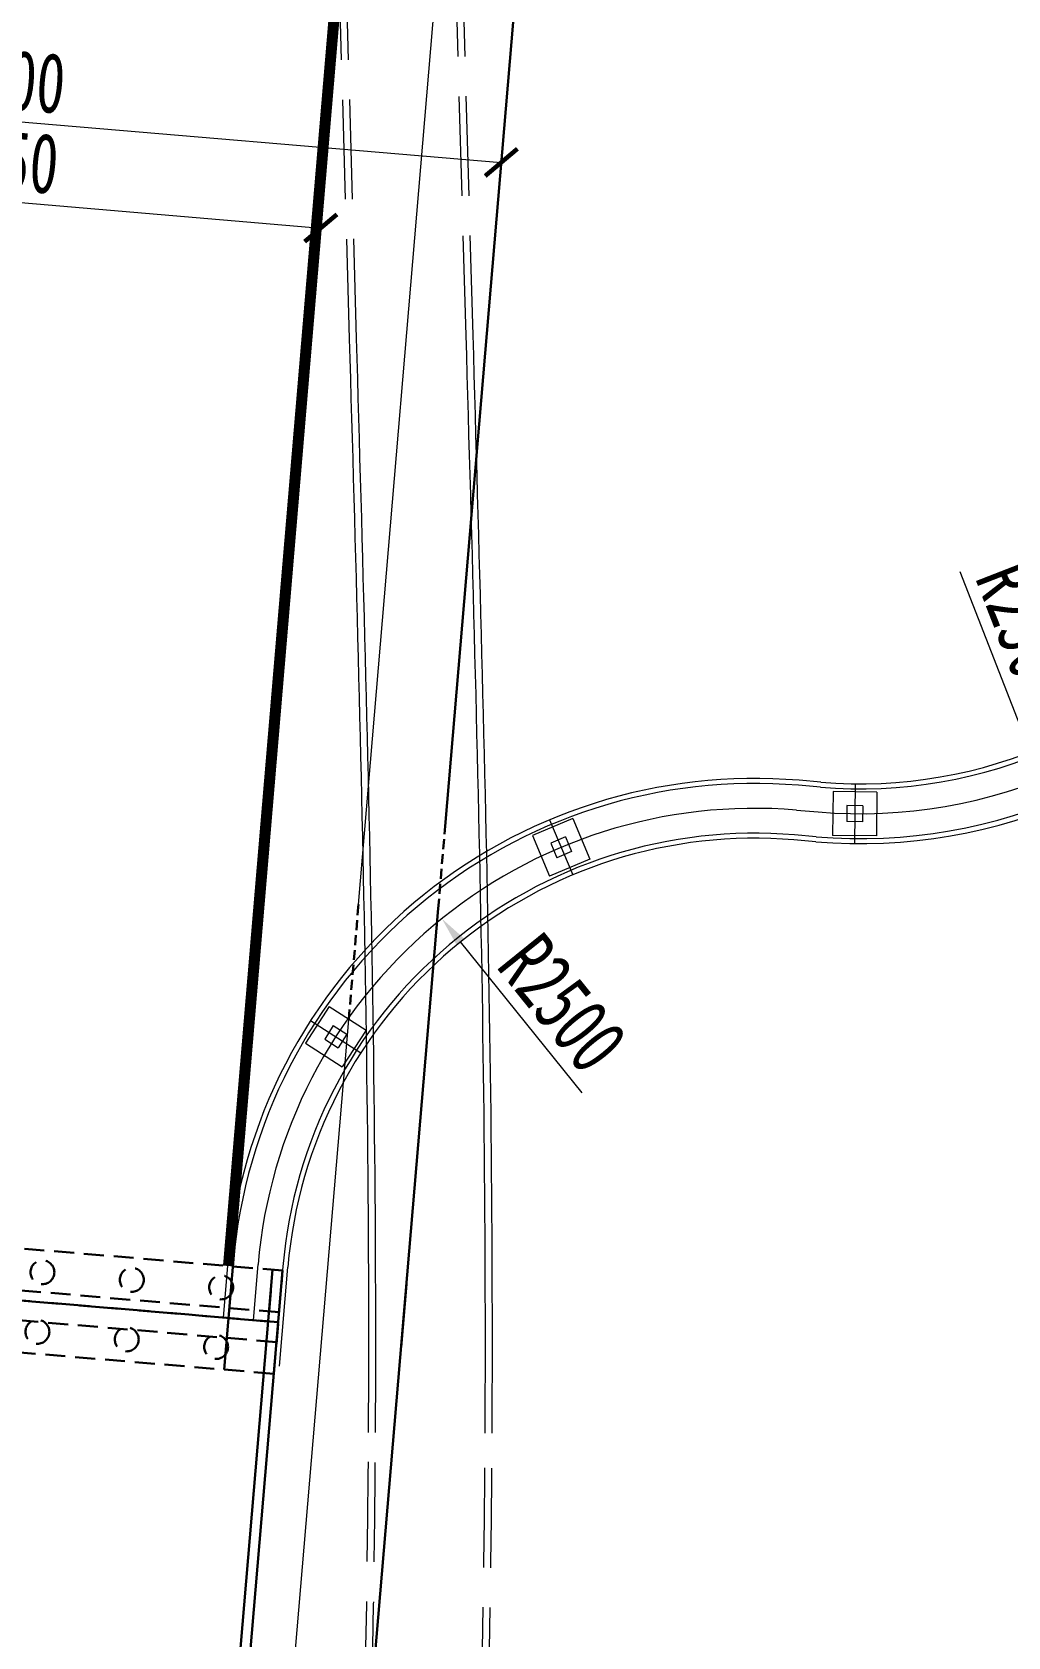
# Model space of a CAD drawing. Extents: x 0 to 531375, y 0 to 4335249.
# Drawn here: x 498036.5 to 498085.5, y 4327242.6 to 4327323.1 of the extents above; entities that cross this region are included whole.
import ezdxf

# ---------------------------------------------------------------- set-up
doc = ezdxf.new("R2010")
doc.units = 0
doc.header["$PDMODE"] = 1
for name, pattern in [('( Dashed )', [0.75, 0.5, -0.25]), ('CENTERX2', [4, 2.5, -0.5, 0.5, -0.5]), ('DASH', [0.35, 0.25, -0.1]), ('DASHED2', [9.524999999999999, 6.349999999999999, -3.174999999999999]), ('HIDDEN', [0.375, 0.25, -0.125])]:
    doc.linetypes.add(name, pattern=pattern)
doc.layers.get('0').update_dxf_attribs({"lineweight": 15})
doc.layers.get('Defpoints').update_dxf_attribs({"color": 8, "lineweight": 15})
for name, color, linetype, lineweight in [('0-挡土墙标注', 150, 'Continuous', 15), ('_平面辅助线', 7, 'Continuous', 15), ('中心线', 2, 'CENTERX2', 15), ('地铁', 4, 'Continuous', 15), ('坡道桥', 2, 'Continuous', 15), ('标注', 3, 'Continuous', 15), ('虚线', 6, 'HIDDEN', 15), ('道路偏置线', 3, 'Continuous', 30)]:
    doc.layers.add(name, color=color, linetype=linetype, lineweight=lineweight)
doc.styles.get("Standard").update_dxf_attribs({"font": '', "width": 0.7})
doc.styles.get('Standard').set_extended_font_data('仿宋_GB2312')
doc.dimstyles.new('ISO-25', dxfattribs={"dimscale": 0, "dimtxt": 3, "dimasz": 1.5, "dimexe": 1.25, "dimexo": 0.625, "dimtad": 1, "dimlfac": 100, "dimdsep": 46, "dimtxsty": 'Standard', "dimblk": 'ARCHTICK', "dimcen": 2.5, "dimclrd": 256, "dimclrt": 256, "dimadec": 0, "dimazin": 0, "dimtfac": 1, "dimtmove": 0, "dimatfit": 3, "dimfxl": 3.5, "dimfxlon": 1, "dimlwd": -1, "dimlwe": -1, "dimarcsym": 0})

# ---------------------------------------------------------------- blocks, each defined once
blk = doc.blocks.new('_ArchTick')
at = {"color": 0, "linetype": 'ByBlock', "const_width": 0.15}
blk.add_lwpolyline([(-0.5, -0.5), (0.5, 0.5)], dxfattribs=at)
blk = doc.blocks.new('*D23')
at = {"layer": '_平面辅助线', "color": 0}
for p, q in [((498010.2709955784, 4327321.411975394), (498010.3236833175, 4327322.034750639)), ((498060.093014947, 4327317.196956285), (498060.145702686, 4327317.819731531))]:
    blk.add_line(p, q, dxfattribs=at)
at = {"layer": '_平面辅助线'}
blk.add_line((498010.2183078398, 4327320.789200155), (498060.0403272083, 4327316.574181046), dxfattribs=at)
at = {"layer": 'Defpoints', "color": 0}
for p in [(498010.2183078395, 4327320.789200152), (498060.0403272081, 4327316.574181044), (498060.0403272083, 4327316.574181046)]:
    blk.add_point(p, dxfattribs=at)
at = {"layer": '_平面辅助线', "xscale": 1.5, "yscale": 1.5, "zscale": 1.5}
for p, rotation in [((498010.2183078398, 4327320.789200155), 175.1642046745974), ((498060.0403272083, 4327316.574181046), 355.1642046745973)]:
    blk.add_blockref('_ArchTick', p, dxfattribs=dict(at, rotation=rotation))
at = {"layer": '_平面辅助线', "insert": (498035.3023041866, 4327320.726413206), "char_height": 3, "attachment_point": 5, "rotation": 355.1642046745974}
blk.add_mtext('5000', dxfattribs=at)
blk = doc.blocks.new('桥台')
at = {"layer": '虚线', "linetype": '( Dashed )', "lineweight": 30, "ltscale": 2}
for p, q in [((-18.90245334267024, -1.010111568467919, 3.51490613e-08), (-18.46409135589563, 4.171378445857211, 1.99084972e-08)), ((18.90242317057985, 1.010114119363237, 1.96154094e-08), (-18.46409135589561, 4.171378445857206, 3.51490613e-08)), ((-18.14290196456385, 2.036703441319593, 1.96154094e-08), (-17.96587116220915, 4.129228254837276, 1.96154094e-08)), ((18.72539236822857, -1.082410694114217, 2.77105336e-08), (-18.64112215824691, 2.078853632379754, 3.51490612e-08)), ((-18.68327234918148, 1.580633439893609), (18.6832421771565, -1.580630888225431)), ((18.68324217719255, -1.580630887799325, 2.77105335e-08), (-18.68327234928293, 1.580633438694645, 3.51490613e-08)), ((18.22717217454551, -1.040260503054065, 1.96154094e-08), (18.40420297689339, 1.052264310383167, 1.96154094e-08)), ((18.46406118380525, -4.171375894961892, 1.96154094e-08), (18.90242317057985, 1.010114119363237, 1.96154094e-08)), ((18.59894179512051, -2.577071275169542, 2.77105335e-08), (-18.76757273135497, 0.5841930513244284, 3.51490613e-08)), ((18.46406118380525, -4.171375894961892, 1.96154094e-08), (-18.90245334267023, -1.010111568467919, 3.51490613e-08))]:
    blk.add_line(p, q, dxfattribs=at)
for centre, radius in [((-15.56750061405441, 2.822392874329594, 2.73822354e-08), 0.6000000000000001), ((-11.08351887082507, 2.443041155000053, 2.73822354e-08), 0.6000000000000001), ((-6.599537127602972, 2.063689435717484, 2.73822354e-08), 0.6000000000000001), ((-2.115555384497283, 1.684337716434918, 2.73822354e-08), 0.6000000000000001), ((2.368426358668676, 1.304985997110748, 2.73822354e-08), 0.6), ((6.852408101768233, 0.9256342777556908, 2.73822354e-08), 0.6), ((11.33638984498255, 0.5462825583810788, 2.73822354e-08), 0.6), ((-15.82040176027196, -0.1669282891219546, 2.73822354e-08), 0.6000000000000001), ((-11.33642001704262, -0.5462800084514957, 2.73822354e-08), 0.6000000000000001), ((15.82037158821188, 0.1669308390515556, 2.73822354e-08), 0.6), ((-6.852438273800084, -0.9256317274924833, 2.73822354e-08), 0.6000000000000001), ((-2.368456530672305, -1.304983446513913, 2.73822354e-08), 0.6000000000000001), ((2.115525212271238, -1.684335165819266, 2.73822354e-08), 0.6), ((6.599506955348702, -2.06368688543546, 2.73822354e-08), 0.6), ((11.08348869854258, -2.443038605051653, 2.73822354e-08), 0.6), ((15.56747044177191, -2.822390324381176, 2.73822354e-08), 0.6)]:
    blk.add_circle(centre, radius, dxfattribs=at)
blk = doc.blocks.new('天津2000地铁')
at = {"layer": '地铁', "linetype": 'DASH', "ltscale": 20}
for p, q in [((49.04261959518771, 70.43686806131156), (48.39866581885143, 92.80306444130838)), ((49.39247465826338, 70.44693954754621), (48.74852084380108, 92.81313725188373)), ((54.89019707846455, 70.60520575009286), (54.24624266446335, 92.97142427880316)), ((55.24005214154023, 70.6152772353962), (54.59609768941301, 92.98149709030984)), ((49.07139324169839, 69.43735259212554), (49.04261959518771, 70.43686806131156)), ((49.42124853358837, 69.44741612765938), (49.39247465826338, 70.44693954754621)), ((54.91897454933496, 69.60555738210678), (54.89019707846455, 70.60520575009286)), ((55.26882984122494, 69.61562091484664), (55.24005214154023, 70.6152772353962)), ((49.1001421486144, 68.43790689483284), (49.07139324169839, 69.43735259212554)), ((49.44999789755093, 68.44795452989638), (49.42124853358837, 69.44741612765938)), ((54.94773109577363, 68.60584588628261), (54.91897454933496, 69.60555738210678)), ((55.29758684482658, 68.61589351575822), (55.26882984122494, 69.61562091484664)), ((54.97644399147247, 67.60607061162591), (54.94773109577363, 68.60584588628261)), ((55.32630042481469, 67.61609438527377), (55.29758684482658, 68.61589351575822)), ((49.12884360755561, 67.43853031750767), (49.1001421486144, 68.43790689483284)), ((49.47870004066499, 67.44855410046875), (49.44999789755093, 68.44795452989638)), ((49.15747491497314, 66.43922221194951), (49.12884360755561, 67.43853031750767)), ((49.50733225775185, 66.44921419117601), (49.47870004066499, 67.44855410046875)), ((55.005090505525, 66.60623090714215), (54.97644399147247, 67.60607061162591)), ((55.35494784876937, 66.6162228733301), (55.32630042481469, 67.61609438527377)), ((49.18601337185828, 65.43998193368316), (49.15747491497314, 66.43922221194951)), ((49.53587184782373, 65.44993415940553), (49.50733225775185, 66.44921419117601)), ((55.03364790289197, 65.60632612928748), (55.005090505525, 66.60623090714215)), ((55.38350637943949, 65.61627833545208), (55.35494784876937, 66.6162228733301)), ((49.21443628397536, 64.44080884475261), (49.18601337185828, 65.43998193368316)), ((49.56429611367638, 64.45071336627007), (49.53587184782373, 65.44993415940553)), ((55.06209344387754, 64.60635563731194), (55.03364790289197, 65.60632612928748)), ((55.41195327433524, 64.61626013182104), (55.38350637943949, 65.61627833545208)), ((49.24272096162893, 63.44170231651514), (49.21443628397536, 64.44080884475261)), ((49.59258236247115, 63.45155118312686), (49.56429611367638, 64.45071336627007)), ((55.09040438436205, 63.60631880257279), (55.06209344387754, 64.60635563731194)), ((55.44026578619377, 63.61616763286292), (55.41195327433524, 64.61626013182104)), ((49.27084471954731, 62.44266172777861), (49.24272096162893, 63.44170231651514)), ((49.62070790521102, 62.45244698785246), (49.59258236247115, 63.45155118312686)), ((55.11855797568569, 62.60621500108391), (55.09040438436205, 63.60631880257279)), ((55.46842116262997, 62.61600021552294), (55.44026578619377, 63.61616763286292)), ((49.29878487705718, 61.44368647038937), (49.27084471954731, 62.44266172777861)), ((49.64865005679894, 61.45340017322451), (49.62070790521102, 62.45244698785246)), ((55.14653146488126, 61.60604362282903), (55.11855797568569, 62.60621500108391)), ((55.49639664619462, 61.61575726885349), (55.46842116262997, 62.61600021552294)), ((49.32651875802547, 60.44477594736964), (49.29878487705718, 61.44368647038937)), ((49.67638613627059, 60.45441014040262), (49.64865005679894, 61.45340017322451)), ((55.17430209403392, 60.60580406803636), (55.14653146488126, 61.60604362282903)), ((55.52416947408346, 60.61543819308281), (55.49639664619462, 61.61575726885349)), ((49.35402369062649, 59.44592957571149), (49.32651875802547, 60.44477594736964)), ((49.70389346627054, 59.45547630824147), (49.67638613627059, 60.45441014040262)), ((55.20184710068861, 59.60549575183541), (55.17430209403392, 60.60580406803636)), ((55.55171687854453, 59.61504240334034), (55.52416947408346, 60.61543819308281)), ((55.22914371790829, 58.60511810425669), (55.20184710068861, 59.60549575183541)), ((55.57901608652901, 58.61456932965666), (55.55171687854453, 59.61504240334034)), ((49.38127700745828, 58.44714678823947), (49.35402369062649, 59.44592957571149)), ((49.73114937351784, 58.45659810770303), (49.70389346627054, 59.45547630824147)), ((49.40825604536803, 57.44842703454196), (49.38127700745828, 58.44714678823947)), ((49.75813118839869, 57.45777499023825), (49.73114937351784, 58.45659810770303)), ((55.2561691737501, 57.60467057302594), (55.22914371790829, 58.60511810425669)), ((55.60604431974934, 57.61401841882616), (55.57901608652901, 58.61456932965666)), ((49.43493814574321, 56.4497697846964), (49.40825604536803, 57.44842703454196)), ((49.78481624519918, 56.45900642406195), (49.75813118839869, 57.45777499023825)), ((55.2829006917309, 56.604152623564), (55.2561691737501, 57.60467057302594)), ((55.6327787945629, 56.61338913626968), (55.60604431974934, 57.61401841882616)), ((49.46130065404577, 55.45117452647536), (49.43493814574321, 56.4497697846964)), ((49.81118188181426, 55.46029189787804), (49.78481624519918, 56.45900642406195)), ((55.30931549047818, 55.6035637408495), (55.2829006917309, 56.604152623564)), ((55.65919672203017, 55.6126809688285), (55.6327787945629, 56.61338913626968)), ((55.33539078396279, 54.60290343407542), (55.30931549047818, 55.6035637408495)), ((55.68527530791471, 54.6118934219703), (55.65919672203017, 55.6126809688285)), ((49.48732092016143, 54.45264077093452), (49.46130065404577, 55.45117452647536)), ((49.8372054399806, 54.46163092087954), (49.81118188181426, 55.46029189787804)), ((49.51297629805049, 53.45416805241257), (49.48732092016143, 54.45264077093452)), ((49.86286426492734, 53.46302302926779), (49.8372054399806, 54.46163092087954)), ((55.36110378114972, 53.60217123199254), (55.33539078396279, 54.60290343407542)), ((55.71099175268319, 53.61102602723986), (55.68527530791471, 54.6118934219703)), ((49.53824414598057, 52.45575592946261), (49.51297629805049, 53.45416805241257)), ((49.88813570584171, 52.46446777973324), (49.86286426492734, 53.46302302926779)), ((55.38643168623093, 52.60136669129133), (55.36110378114972, 53.60217123199254)), ((55.73632325115614, 52.61007833946496), (55.71099175268319, 53.61102602723986)), ((49.56310182641027, 51.4574039876461), (49.53824414598057, 52.45575592946261)), ((49.9129971153452, 51.46596475783736), (49.88813570584171, 52.46446777973324)), ((55.41135169856715, 51.60048939287662), (55.38643168623093, 52.60136669129133)), ((55.7612469929154, 51.60904993955046), (55.73632325115614, 52.61007833946496)), ((55.43584101251326, 50.59953894652426), (55.41135169856715, 51.60048939287662)), ((55.78574016218772, 50.60794043727218), (55.7612469929154, 51.60904993955046)), ((49.58752670604736, 50.45911183953285), (49.56310182641027, 51.4574039876461)), ((49.93742584978463, 50.46751357708126), (49.9129971153452, 51.46596475783736)), ((49.61149615549948, 49.46087912842632), (49.58752670604736, 50.45911183953285)), ((49.96139926899922, 49.4691138798371), (49.93742584978463, 50.46751357708126)), ((55.45987681765109, 49.59851499088109), (55.43584101251326, 50.59953894652426)), ((55.80977993755369, 49.60674947127699), (55.78574016218772, 50.60794043727218)), ((49.6349875497981, 48.46270552743226), (49.61149615549948, 49.46087912842632)), ((49.98489473666996, 48.47076533921064), (49.96139926899922, 49.4691138798371)), ((55.48343629849842, 48.59741719532758), (55.45987681765109, 49.59851499088109)), ((55.83334349223878, 48.60547671094536), (55.80977993755369, 49.60674947127699)), ((49.65797826793278, 47.46459074318408), (49.6349875497981, 48.46270552743226)), ((50.00788961985382, 47.47246766183525), (49.98489473666996, 48.47076533921064)), ((55.50649663485821, 47.59624526184052), (55.48343629849842, 48.59741719532758)), ((55.85640799399697, 47.60412185732275), (55.83334349223878, 48.60547671094536)), ((55.52903500129469, 46.59499892871827), (55.50649663485821, 47.59624526184052)), ((55.87895060499432, 46.6026846487075), (55.85640799399697, 47.60412185732275)), ((49.68044569320046, 46.46653451677411), (49.65797826793278, 47.46459074318408)), ((50.03036128921667, 46.47422058600932), (50.00788961985382, 47.47246766183525)), ((49.70236721291439, 45.46853662282228), (49.68044569320046, 46.46653451677411)), ((50.0522871192079, 45.47602389007806), (50.03036128921667, 46.47422058600932)), ((55.55102856777376, 45.59367796592414), (55.52903500129469, 46.59499892871827)), ((55.90094848215811, 45.60116485506296), (55.87895060499432, 46.6026846487075)), ((49.7237202184624, 44.47059687413275), (49.70236721291439, 45.46853662282228)), ((50.07364448765293, 44.47787738405167), (50.0522871192079, 45.47602389007806)), ((55.57245449908077, 44.59228218439965), (55.55102856777376, 45.59367796592414)), ((55.92237877676962, 44.59956228546798), (55.90094848215811, 45.60116485506296)), ((49.74448210553965, 43.47271512448787), (49.7237202184624, 44.47059687413275)), ((50.09441077610246, 43.47978092171252), (50.07364448765293, 44.47787738405167)), ((55.5932899552281, 43.5908114304766), (55.57245449908077, 44.59228218439965)), ((55.94321863463846, 43.59787678904831), (55.92237877676962, 44.59956228546798)), ((55.61351209122221, 42.5892655942589), (55.5932899552281, 43.5908114304766)), ((55.96344519627745, 42.59610825311393), (55.94321863463846, 43.59787678904831)), ((49.76463027397403, 42.47489126399159), (49.74448210553965, 43.47271512448787)), ((50.11456336977425, 42.48173439502715), (50.09441077610246, 43.47978092171252)), ((49.78414212760982, 41.47712522745132), (49.76463027397403, 42.47489126399159)), ((50.13407965737861, 41.48373773507772), (50.11456336977425, 42.48173439502715)), ((55.63309805729659, 41.58764460403472), (55.61351209122221, 42.5892655942589)), ((55.98303559661143, 41.59425660781562), (55.96344519627745, 42.59610825311393)), ((49.80299507471499, 40.479416991584), (49.78414212760982, 41.47712522745132)), ((50.15293703140922, 40.48579092137515), (50.13407965737861, 41.48373773507772)), ((55.65202499873703, 40.58594843558966), (55.63309805729659, 41.58764460403472)), ((56.00196696515195, 40.59232182707638), (55.98303559661143, 41.59425660781562)), ((49.82116652774857, 39.48176657781005), (49.80299507471499, 40.479416991584)), ((50.17111288796877, 39.48789397440851), (50.15293703140922, 40.48579092137515)), ((55.6702700559399, 39.58417710661888), (55.65202499873703, 40.58594843558966)), ((56.02021642617183, 39.59030392859131), (56.00196696515195, 40.59232182707638)), ((49.83863390324404, 38.48417405597866), (49.82116652774857, 39.48176657781005)), ((50.18858462682692, 38.49004696216434), (50.17111288796877, 39.48789397440851)), ((55.68781036464497, 38.58233068231493), (55.6702700559399, 39.58417710661888)), ((56.03776109853061, 38.58820297755301), (56.02021642617183, 39.59030392859131)), ((49.8553746222169, 37.4866395406425), (49.83863390324404, 38.48417405597866)), ((50.20532965176972, 37.49225000105798), (50.18858462682692, 38.49004696216434)), ((55.70462305570254, 37.58040927629918), (55.68781036464497, 38.58233068231493)), ((56.05457809567451, 37.58601908851415), (56.03776109853061, 38.58820297755301)), ((49.87136610993184, 36.489163197577), (49.8553746222169, 37.4866395406425)), ((50.22132537013385, 36.49450325686485), (50.20532965176972, 37.49225000105798)), ((55.7206852552481, 36.57841305155307), (55.70462305570254, 37.58040927629918)), ((56.07064452586929, 36.58375242352486), (56.05457809567451, 37.58601908851415)), ((49.88658579613547, 35.49174524471164), (49.87136610993184, 36.489163197577)), ((50.23654919309774, 35.49680694472045), (50.22132537013385, 36.49450325686485)), ((55.73597408481873, 35.57634222321212), (55.7206852552481, 36.57841305155307)), ((56.08593749225839, 35.58140319678932), (56.07064452586929, 36.58375242352486)), ((49.90101111499825, 34.49438595026732), (49.88658579613547, 35.49174524471164)), ((50.25097853585611, 34.49916133563966), (50.23654919309774, 35.49680694472045)), ((55.75046666117851, 34.57419705763459), (55.73597408481873, 35.57634222321212)), ((56.10043409251375, 34.57897167559713), (56.08593749225839, 35.58140319678932)), ((49.91461950499797, 33.49708563741297), (49.90101111499825, 34.49438595026732)), ((50.26459081756185, 33.50156675092876), (50.25097853585611, 34.49916133563966)), ((55.76414009666769, 33.57197787798941), (55.75046666117851, 34.57419705763459)), ((56.1141114195925, 33.57645818218589), (56.10043409251375, 34.57897167559713)), ((49.92738840950187, 32.49984468519688), (49.91461950499797, 33.49708563741297)), ((50.27736346138408, 32.50402357056737), (50.26459081756185, 33.50156675092876)), ((55.77697149908636, 32.56968506053089), (55.76414009666769, 33.57197787798941)), ((56.12694656109671, 32.57386309374124), (56.1141114195925, 33.57645818218589)), ((49.93929527630097, 31.50266352854669), (49.92738840950187, 32.49984468519688)), ((50.28927389445016, 31.50653222948313), (50.27736346138408, 32.50402357056737)), ((55.7889379717526, 31.56731904111803), (55.77697149908636, 32.56968506053089)), ((56.13891659979708, 31.57118684612215), (56.12694656109671, 32.57386309374124)), ((49.95031755795936, 30.5055426619947), (49.93929527630097, 31.50266352854669)), ((50.30029954825295, 30.50909322220832), (50.28927389445016, 31.50653222948313)), ((55.80001661373535, 30.56488031521439), (55.7889379717526, 31.56731904111803)), ((56.149998613575, 30.56842993292958), (56.13891659979708, 31.57118684612215)), ((49.96043271193047, 29.50848264060915), (49.95031755795936, 30.5055426619947)), ((50.31041785853449, 29.5117071038112), (50.30029954825295, 30.50909322220832)), ((55.81018451973796, 29.56236943602562), (55.80001661373535, 30.56488031521439)), ((56.16016967548057, 29.5655929101631), (56.149998613575, 30.56842993292958)), ((49.96961820038269, 28.51148408092559), (49.96043271193047, 29.50848264060915)), ((50.31960626522778, 28.514374489896), (50.31041785853449, 29.5117071038112)), ((55.81941878038924, 28.55978702288121), (55.81018451973796, 29.56236943602562)), ((56.16940685379085, 28.56267639435828), (56.16016967548057, 29.5655929101631)), ((49.97785149066476, 27.51454766187817), (49.96961820038269, 28.51148408092559)), ((50.32784221688053, 27.51709551550448), (50.31960626522778, 28.514374489896)), ((55.82769648608517, 27.55713321454823), (55.81941878038924, 28.55978702288121)), ((56.17768721235915, 27.55968106724322), (56.16940685379085, 28.56267639435828)), ((49.9851197885, 26.51612416747958), (49.97785149066476, 27.51454766187817)), ((50.33511051471578, 26.51867202110589), (50.32784221688053, 27.51709551550448)), ((55.83497606735909, 26.55715975072235), (55.82769648608517, 27.55713321454823)), ((56.18496679357486, 26.55970760527998), (56.17768721235915, 27.55968106724322)), ((49.99137970485025, 25.51927908323705), (49.9851197885, 26.51612416747958)), ((50.34137392783304, 25.52129797171801), (50.33511288760928, 26.5183220282197)), ((55.84128314623376, 25.55302335228771), (55.83499471127288, 26.55440981499851)), ((56.19127736921655, 25.55504223983735), (56.18498781032393, 26.55660767666996)), ((49.9966197470785, 24.52249857410789), (49.99137970485025, 25.51927908323705)), ((50.34661587275333, 24.52415553480387), (50.34137392783304, 25.52129797171801)), ((55.84655498963548, 24.55019351281226), (55.84128314623376, 25.55302335228771)), ((56.19655111519386, 24.55185047350824), (56.19127736921655, 25.55504223983735)), ((50.00081740110181, 23.52578361425549), (49.9966197470785, 24.52249857410789)), ((50.35081508447183, 23.52707069274038), (50.34661587275333, 24.52415553480387)), ((55.85077868058578, 23.54729618504643), (55.84655498963548, 24.55019351281226)), ((56.20077636395581, 23.5485832626), (56.19655111519386, 24.55185047350824)), ((50.00395015871617, 22.52913516853005), (50.00081740110181, 23.52578361425549)), ((50.35394902975531, 22.53004440758378), (50.35081508447183, 23.52707069274038)), ((55.8539312889916, 22.54433244653046), (55.85077868058578, 23.54729618504643)), ((56.20393016008893, 22.54524168558419), (56.20077636395581, 23.5485832626)), ((50.00599551724736, 21.53255436662584), (50.00395015871617, 22.52913516853005)), ((50.35599518008529, 21.53307781089097), (50.35394902975531, 22.53004440758378)), ((55.85598988184938, 21.54130335710943), (55.8539312889916, 22.54433244653046)), ((56.20598954468732, 21.54182680137456), (56.20393016008893, 22.54524168558419)), ((50.00693097995828, 20.53604235779494), (50.00599551724736, 21.53255436662584)), ((50.35693101241485, 20.53617205191404), (50.35599518008529, 21.53307781089097)), ((55.85693152260501, 20.53821010235697), (55.85598988184938, 21.54130335710943)), ((56.20693155511981, 20.53833979647607), (56.20598954468732, 21.54182680137456)), ((50.00673405622364, 19.53960038069635), (50.00693097995828, 20.53604235779494)), ((50.35673400928499, 19.53932837024331), (50.35693101241485, 20.53617205191404)), ((55.85673327196854, 19.53505393303931), (55.85693152260501, 20.53821010235697)), ((56.2067332250881, 19.53478192258626), (56.20693155511981, 20.53833979647607)), ((50.00538226164643, 18.54322977457195), (50.00673405622364, 19.53960038069635)), ((50.35538165894104, 18.54254810512066), (50.35673400928499, 19.53932837024331)), ((55.8553721877397, 18.53183615300804), (55.85673327196854, 19.53505393303931)), ((56.20537158503429, 18.53115448355675), (56.2067332250881, 19.53478192258626)), ((50.00285311817425, 17.54693189263344), (50.00538226164643, 18.54322977457195)), ((50.35285145533271, 17.54583261162042), (50.35538165894104, 18.54254810512066)), ((55.85282532509882, 17.52855820953846), (55.8553721877397, 18.53183615300804)), ((56.20282366225729, 17.52745892852544), (56.20537158503429, 18.53115448355675)), ((49.99912415462314, 16.55070826970041), (50.00285311817425, 17.54693189263344)), ((50.34912089927821, 16.54918352793902), (50.35285145533271, 17.54583261162042)), ((55.84906973707258, 16.52522163651883), (55.85282532509882, 17.52855820953846)), ((56.19906648091273, 16.52369668520987), (56.20282366225729, 17.52745892852544)), ((49.99417344509857, 15.55454869382083), (49.99912415462314, 16.55070826970041)), ((50.34416797599988, 15.55259208474308), (50.34912089927821, 16.54918352793902)), ((55.84408199577592, 15.52183862775564), (55.84906973707258, 16.52522163651883)), ((56.1940765219624, 15.51988116372377), (56.19906648091273, 16.52369668520987))]:
    blk.add_line(p, q, dxfattribs=at)
for centre, radius, start, end in [((49.98511885723223, 26.51612413144448), 0.3500009314984875, 0.3598020044308565, 0.4170977860867249), ((53.08504992230684, 26.53714087081111), 2.74999901068979, 0.3597979918186688, 0.4170937719082795), ((53.08504899100993, 26.53714089391499), 3.099999941793674, 0.3597973690577288, 0.4170931493241751), ((-746.8488835834157, 20.0092191490393), 796.8555086233719, 357.2000737973945, 359.6796970807475), ((-746.8539159196865, 20.00935777739134), 797.2105416559625, 357.2000658561595, 359.6796891395126), ((-746.9328397864098, 20.01153196582277), 802.789476445943, 357.1999417481848, 359.6795650315398), ((-746.9378523725717, 20.01167005641546), 803.1444897260465, 357.1999338934846, 359.6795571768409)]:
    blk.add_arc(centre, radius, start, end, dxfattribs=at)
blk = doc.blocks.new('右坡道')
at = {"layer": '坡道桥'}
for p, q in [((28.48896155395778, 18.01272603403777), (24.15844401920913, 12.19600004702806)), ((28.48896155448165, 18.01272603403777, 3.1241847e-09), (30.89530626602936, 16.22121685929596, 3.1241847e-09)), ((28.42673560173717, 17.51050304528326), (24.35897274524905, 12.04670761618763)), ((28.22620687546442, 17.65979547612369, 3.1241847e-09), (30.63255158701213, 15.86828630138188, 3.1241847e-09)), ((28.25009366445011, 17.69188007246703, 3.1241847e-09), (30.65643837599782, 15.90037089772522, 3.1241847e-09)), ((30.89530626562191, 16.22121685836464), (26.56478873197921, 10.40449087601155)), ((27.53348999435548, 16.72934218775481, 3.1241847e-09), (29.9398347059032, 14.937833013013, 3.1241847e-09)), ((30.43202286097221, 16.01757873315364), (26.36426000593929, 10.55378330685198)), ((19.49858473037602, 6.96635247208178, 3.1241847e-09), (17.66916733310791, 5.744373753666878, 3.1241847e-09)), ((19.49858472991036, 6.96635247208178, 3.1241847e-09), (20.72056343156146, 5.136935063637793, 3.1241847e-09)), ((17.66916733264224, 5.744373753666878, 3.1241847e-09), (18.89114603429334, 3.91495634522289, 3.1241847e-09)), ((19.30530878138961, 5.99545370414853, 3.1241847e-09), (18.64006609126227, 5.551097806543112, 3.1241847e-09)), ((19.30530878092395, 5.99545370414853, 3.1241847e-09), (19.74966467294143, 5.330211009830236, 3.1241847e-09)), ((18.64006609126227, 5.551097805611789, 3.1241847e-09), (19.08442198281409, 4.885855112224816, 3.1241847e-09)), ((20.72056343156146, 5.136935063637793, 3.1241847e-09), (18.89114603429334, 3.91495634522289, 3.1241847e-09)), ((19.74966467294143, 5.330211009830236, 3.1241847e-09), (19.08442198234843, 4.885855112224816, 3.1241847e-09)), ((3.306609693274367, 2.564029389061033), (2.212885034212376, 2.656560168601572)), ((3.327684788848273, 2.813139486126601), (2.23396012984449, 2.905670266598463)), ((3.943475643929558, 2.34317360818386, 3.1241847e-09), (3.919051415577997, 0.1433091899380088, 3.1241847e-09)), ((6.143340062175411, 2.318749399855732, 3.1241847e-09), (3.943475643929558, 2.343173607252538, 3.1241847e-09)), ((4.635661158070434, 1.635445408523082, 3.1241847e-09), (4.626779621292371, 0.8354947110638022, 3.1241847e-09)), ((5.435611856461036, 1.626563878729939, 3.1241847e-09), (4.635661158070434, 1.635445408523082, 3.1241847e-09)), ((5.435611855995375, 1.626563878729939, 3.1241847e-09), (5.426730319217314, 0.8266131822019815, 3.1241847e-09)), ((6.143340062175411, 2.318749400787055, 3.1241847e-09), (6.11891583475517, 0.1188849816098809, 3.1241847e-09)), ((-9.11138765810756, 0.9827003311365842, 3.1241847e-09), (-11.13909360038815, 0.1292317546904087, 3.1241847e-09)), ((-9.11138765810756, 0.9827003311365842, 3.1241847e-09), (-8.257919099822175, -1.045005619525909, 3.1241847e-09)), ((5.426730319217314, 0.8266131812706589, 3.1241847e-09), (4.62677962082671, 0.8354947119951248, 3.1241847e-09)), ((-11.13909360085381, 0.1292317546904087, 3.1241847e-09), (-10.28562504256842, -1.898474195972084, 3.1241847e-09)), ((-9.485008644114712, 0.0659629814326763, 3.1241847e-09), (-10.22235626046313, -0.2443892285227776, 3.1241847e-09)), ((-9.485008644580377, 0.0659629814326763, 3.1241847e-09), (-9.17465644114418, -0.6713846363127232, 3.1241847e-09)), ((3.095858737593516, 0.0729284202679992), (2.002134078706149, 0.1654592007398605)), ((6.11891583475517, 0.1188849816098809, 3.1241847e-09), (3.919051416043656, 0.1433091899380088, 3.1241847e-09)), ((-10.22235625999747, -0.2443892285227776, 3.1241847e-09), (-9.91200405702693, -0.981736846268177, 3.1241847e-09)), ((-9.17465644114418, -0.6713846363127232, 3.1241847e-09), (-9.912004057492595, -0.981736846268177, 3.1241847e-09)), ((3.074783641903195, -0.1761816767975688), (1.981058982899412, -0.08365089725703)), ((-8.257919099822175, -1.045005619525909, 3.1241847e-09), (-10.28562504256842, -1.898474195972084, 3.1241847e-09)), ((-21.34392520447727, -8.438231930136679, 3.1241847e-09), (-22.53555852762656, -10.28755884151905, 3.1241847e-09)), ((-21.34392520476831, -8.438231930136679, 3.1241847e-09), (-19.49459830427077, -9.629865270107985, 3.1241847e-09)), ((-21.13465906627244, -9.405810192227364, 3.1241847e-09), (-21.56798027508194, -10.07829270604998, 3.1241847e-09)), ((-21.13465906667989, -9.405810192227364, 3.1241847e-09), (-20.4621765576303, -9.839131406508386, 3.1241847e-09)), ((-19.49459830427077, -9.629865270107985, 3.1241847e-09), (-20.68623162747826, -11.47919218149036, 3.1241847e-09)), ((-22.5355585278594, -10.28755884151905, 3.1241847e-09), (-20.68623162759468, -11.47919218149036, 3.1241847e-09)), ((-21.56798027473269, -10.07829270604998, 3.1241847e-09), (-20.89549776585773, -10.511613920331, 3.1241847e-09)), ((-20.46217655739747, -9.839131406508386, 3.1241847e-09), (-20.89549776620697, -10.511613920331, 3.1241847e-09)), ((-26.64171133539639, -24.05607295595109), (-26.40567026450299, -21.26603986881673)), ((-26.15656016778667, -21.28711496386677), (-26.39260123862186, -24.07714805193246)), ((-25.14703845529584, -24.18252456840128, 3.1241847e-09), (-24.91101897315821, -21.39260025229305, 3.1241847e-09)), ((-23.66545919916825, -21.49786591716111), (-23.90150027017808, -24.28789900708944)), ((-23.8378290522378, -26.50114481616765), (-23.41634910251014, -21.51894101314247))]:
    blk.add_line(p, q, dxfattribs=at)
at = {"layer": '坡道桥', "color": 2}
for p, q in [((25.36161637480836, 11.30024546198547, 3.1241847e-09), (29.69213390955701, 17.1169714462012, 3.1241847e-09)), ((18.36169808526756, 6.687984459102153, 3.1241847e-09), (20.0280326794018, 4.193324357271194, 3.1241847e-09)), ((5.047848620743026, 2.730936852283774, 3.1241847e-09), (5.014542856544722, -0.2688782634213567, 3.1241847e-09)), ((-10.28041673143161, 0.9246398508548735, 3.1241847e-09), (-9.116595969244372, -1.840413716621696, 3.1241847e-09)), ((2.107509555062279, 1.411009685136377, 3.1241847e-09), (3.201234216394369, 1.318478904664516, 3.1241847e-09)), ((-22.27598312072223, -9.146234779618679, 3.1241847e-09), (-19.75417371105868, -10.77118933293968, 3.1241847e-09))]:
    blk.add_line(p, q, dxfattribs=at)
at = {"layer": '坡道桥'}
blk.add_circle((29.21439813019242, 16.47527952305972, 3.1241847e-09), 0.6, dxfattribs=at)
for centre, radius, start, end in [((5.308743771689479, 26.22948858607561), 23.5, 265.1642045545001, 323.3325379269873), ((5.308743771689479, 26.22948858607561), 23.75, 265.1642045545001, 323.3325379269873), ((5.308743771689479, 26.22948858607561), 26.25, 265.1642045545001, 323.3325379269873), ((5.308743771689479, 26.22948858607561), 26.5, 265.1642045545001, 323.3325379269873), ((0, -23.5), 26.5, 85.16420455450017, 175.164204573877), ((0, -23.5), 26.25, 85.16420455450017, 175.164204573877), ((0, -23.5), 23.75, 85.16420455450017, 175.164204573877), ((0, -23.5), 23.5, 85.16420455450017, 175.164204573877)]:
    blk.add_arc(centre, radius, start, end, dxfattribs=at)
at = {"layer": '坡道桥', "color": 2}
for centre, start, end in [((5.308743771223816, 26.22948858886957, 3.1241847e-09), 265.1642046741347, 323.3325380643718), ((5.238689e-10, -23.49999999906868, 3.1241847e-09), 85.16420467413472, 175.1644572296253)]:
    blk.add_arc(centre, 25, start, end, dxfattribs=at)
blk = doc.blocks.new('*D53')
blk.add_line((498064.0968485301, 4327269.885152102), (498057.9968283681, 4327277.452377487))
blk.add_solid([(498058.1914640626, 4327277.609275373), (498057.8021926736, 4327277.295479601), (498057.0554410561, 4327278.620191654)])
at = {"layer": 'Defpoints', "color": 0}
for p in [(498057.0554410561, 4327278.620191654), (498072.7452295877, 4327259.156622203)]:
    blk.add_point(p, dxfattribs=at)
at = {"insert": (498063.1151229274, 4327274.372692515), "char_height": 3, "attachment_point": 5, "rotation": 308.87265350531123}
blk.add_mtext('R2500', dxfattribs=at)
blk = doc.blocks.new('*D54')
blk.add_line((498083.0556146838, 4327296.045572141), (498086.5834556431, 4327286.988669571))
blk.add_solid([(498086.3505041408, 4327286.897930398), (498086.8164071454, 4327287.079408743), (498087.1278906825, 4327285.590960557)])
at = {"layer": 'Defpoints', "color": 0}
for p in [(498078.0539733581, 4327308.88611079), (498087.1278906825, 4327285.590960557)]:
    blk.add_point(p, dxfattribs=at)
at = {"insert": (498086.4594087589, 4327292.960772307), "char_height": 3, "attachment_point": 5, "rotation": 291.2818880810726}
blk.add_mtext('R2500', dxfattribs=at)
blk = doc.blocks.new('*D66')
at = {"layer": '_平面辅助线', "color": 0}
for p, q in [((498018.6486791662, 4327316.641680046), (498018.7013669055, 4327317.264455293)), ((498051.0329917555, 4327313.901917625), (498051.0856794948, 4327314.524692873))]:
    blk.add_line(p, q, dxfattribs=at)
at = {"layer": '_平面辅助线'}
blk.add_line((498018.5959914278, 4327316.018904809), (498050.9803040171, 4327313.279142388), dxfattribs=at)
at = {"layer": 'Defpoints', "color": 0}
for p in [(498018.5959914274, 4327316.018904804), (498050.9803040167, 4327313.279142383), (498050.9803040171, 4327313.279142388)]:
    blk.add_point(p, dxfattribs=at)
at = {"layer": '_平面辅助线', "xscale": 1.5, "yscale": 1.5, "zscale": 1.5}
for p, rotation in [((498018.5959914278, 4327316.018904809), 175.1642046743927), ((498050.9803040171, 4327313.279142388), 355.1642046743926)]:
    blk.add_blockref('_ArchTick', p, dxfattribs=dict(at, rotation=rotation))
at = {"layer": '_平面辅助线', "insert": (498034.961134385, 4327316.693746204), "char_height": 3, "attachment_point": 5, "rotation": 355.1642046743927}
blk.add_mtext('3250', dxfattribs=at)

msp = doc.modelspace()

# ---------------------------------------------------------------- linework, layer by layer
at = {"layer": '0-挡土墙标注', "linetype": 'DASHED2', "ltscale": 0.2, "const_width": 0.5, "elevation": -6.9516156e-09, "flags": 128}
msp.add_lwpolyline([(498046.3227372313, 4327261.191291039), (498052.1264938528, 4327329.792373836)], dxfattribs=at)
at = {"layer": '_平面辅助线', "color": 3, "ltscale": 5}
for points in [[(498052.8756815282, 4327279.336599952), (498057.1131975124, 4327329.424535033)], [(498043.727692183, 4327171.206294798), (498052.3868416379, 4327273.55845521)]]:
    msp.add_lwpolyline(points, dxfattribs=at)
at = {"layer": '中心线', "color": 2}
msp.add_line((498011.4772147905, 4327261.529987528), (498048.8437293168, 4327258.368723195), dxfattribs=at)
at = {"layer": '道路偏置线', "color": 1}
for points in [[(498057.2225627157, 4327283.267874825), (498069.9919265916, 4327434.203250941)], [(498046.133447355, 4327255.988729145), (498052.3801056723, 4327329.824961849)], [(498051.3201147317, 4327213.500248567), (498056.8720492189, 4327279.124764255)], [(498044.1304900155, 4327208.588854019), (498048.5646901168, 4327261.001618395)], [(498044.6287102092, 4327208.546703828), (498049.0629103105, 4327260.959468204)], [(498055.009549396, 4327257.109798281), (498055.2773836113, 4327260.275630066)]]:
    msp.add_lwpolyline(points, dxfattribs=at)
at = {"layer": '道路偏置线', "color": 1, "linetype": '( Dashed )'}
msp.add_lwpolyline([(498056.8720492187, 4327279.124764255), (498057.2225627156, 4327283.267874825)], dxfattribs=at)
at = {"layer": '道路偏置线', "linetype": '( Dashed )'}
for points in [[(498052.8643940885, 4327279.203181088), (498052.8756815283, 4327279.336599952)], [(498052.3868416379, 4327273.55845521), (498052.8643940883, 4327279.203181088)]]:
    msp.add_lwpolyline(points, dxfattribs=at)

# ---------------------------------------------------------------- block references
at = {"layer": '_平面辅助线', "linetype": '( Dashed )', "ltscale": 5}
msp.add_blockref('右坡道', (498072.7452295869, 4327282.656622202), dxfattribs=at)
at = {"layer": '地铁', "color": 1}
msp.add_blockref('天津2000地铁', (498003.3843082828, 4327237.285216006), dxfattribs=at)
at = {"layer": '标注', "color": 7, "linetype": 'Continuous'}
msp.add_blockref('桥台', (498030.1604720537, 4327259.949355361, -3.14297974e-08), dxfattribs=at)

# ---------------------------------------------------------------- dimensions: what is measured, and where the dimension line sits
for center, mpoint, picture, middle in [((498078.0539733581, 4327308.88611079, 3.1241847e-09), (498087.1278906825, 4327285.590960557, -1.226556152014196e-09), '*D54', (498084.5473176437, 4327292.215975363)), ((498072.7452295877, 4327259.156622203, 3.1241847e-09), (498057.0554410561, 4327278.620191654, 3.1241847e-09), '*D53', (498061.517532105, 4327273.084857711))]:
    dim = msp.add_radius_dim(center=center, mpoint=mpoint, dimstyle='ISO-25', override={"dimscale": 1, "dimsah": 1})
    dim.commit()
    dim.dimension.update_dxf_attribs({"geometry": picture, "text_midpoint": middle, "dimtype": 164})
at = {"layer": '_平面辅助线'}
for p1, p2, distance, picture, middle in [((498010.2183078395, 4327320.789200152), (498060.0403272081, 4327316.574181044), 2.7987431394333785e-09, '*D23', (498035.3023041866, 4327320.726413206)), ((498018.5959914274, 4327316.018904804), (498050.9803040167, 4327313.279142383), 5.6023933526375224e-09, '*D66', (498034.961134385, 4327316.693746204, -3.1241847e-09))]:
    dim = msp.add_aligned_dim(p1=p1, p2=p2, distance=distance, dimstyle='ISO-25', override={"dimscale": 1}, dxfattribs=at)
    dim.commit()
    dim.dimension.update_dxf_attribs({"geometry": picture, "text_midpoint": middle})

doc.saveas('drawing.dxf')
